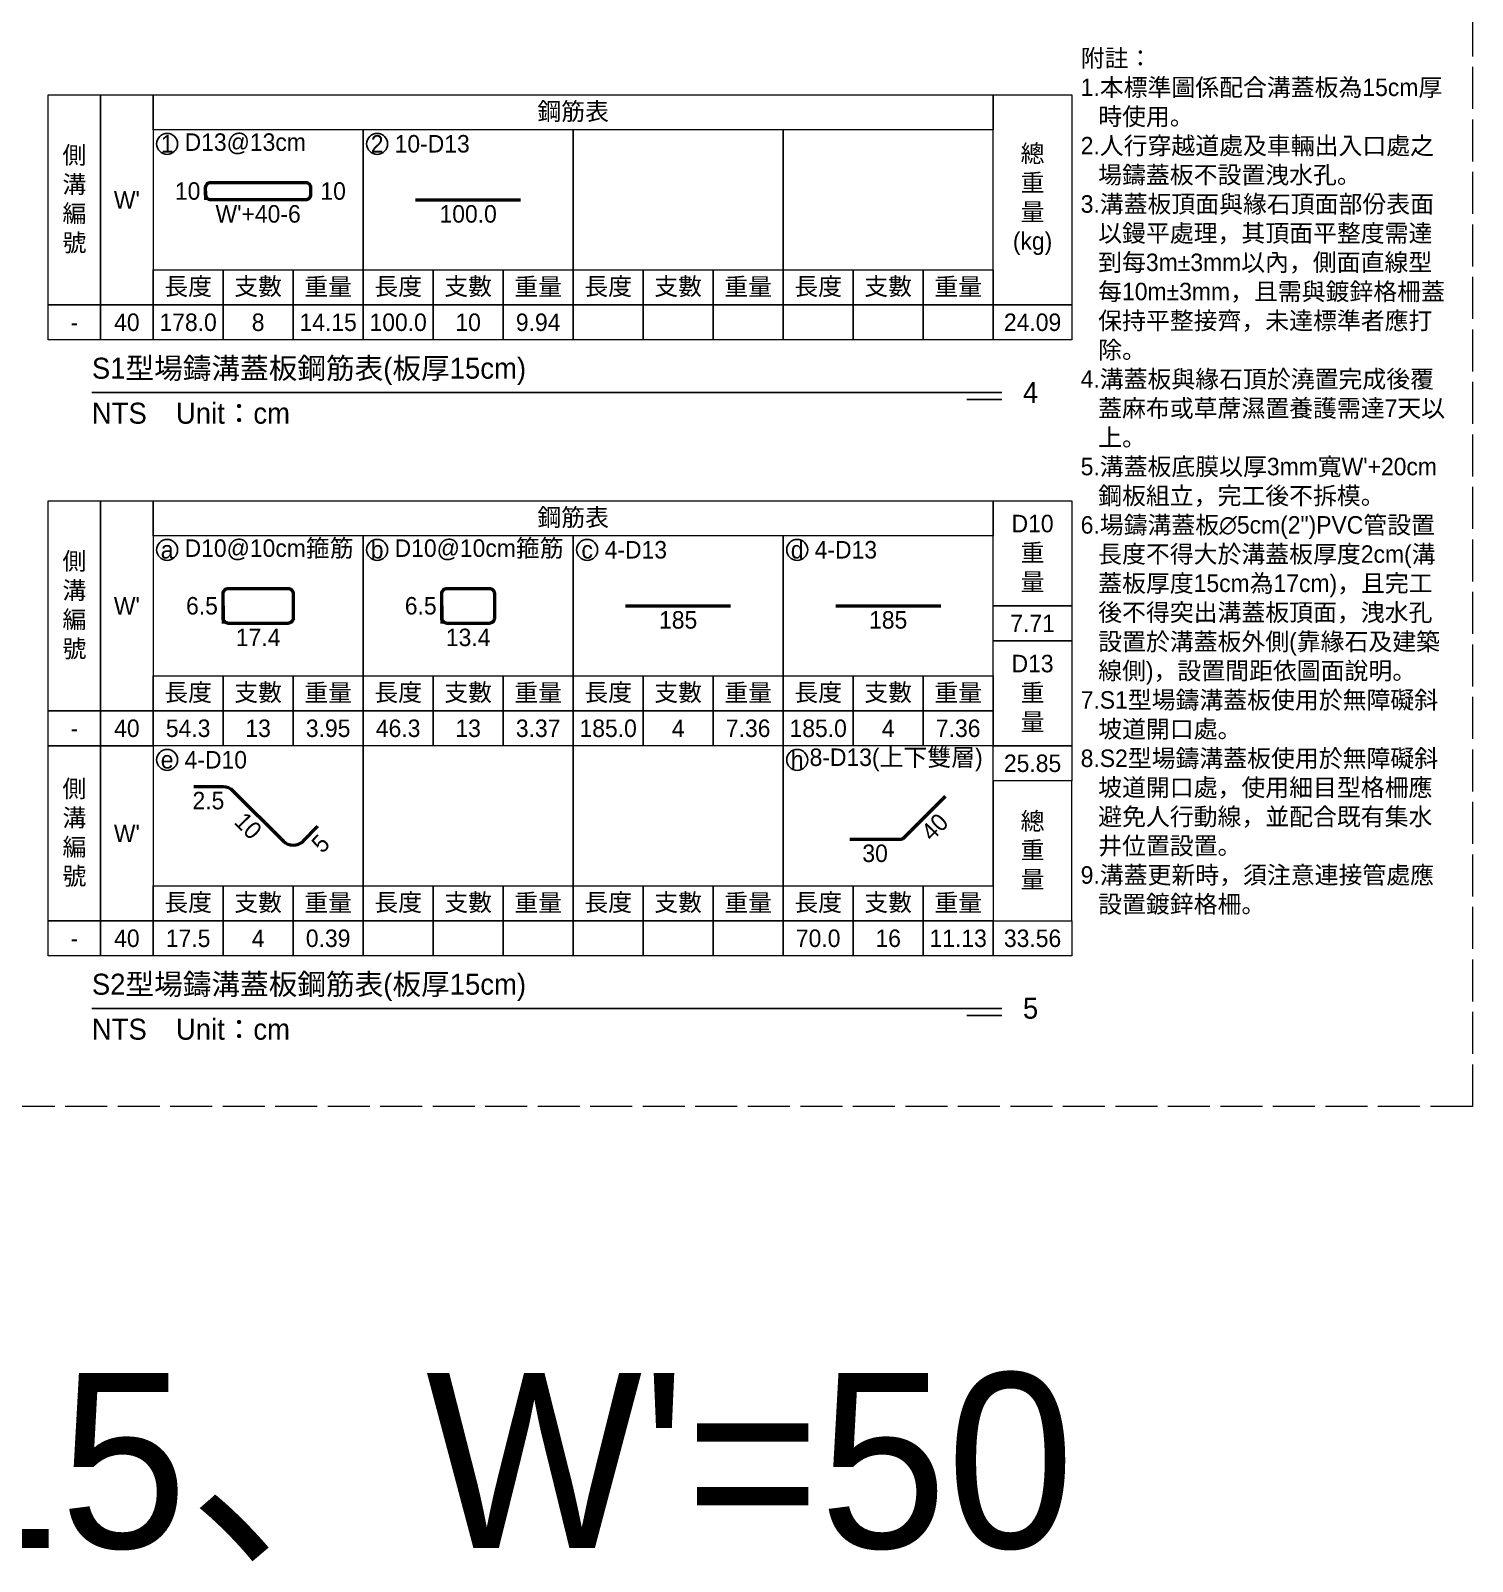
# Model space of a CAD drawing. Extents: x -2931 to 4779, y -2120 to 304.
# Drawn here: x -2562.8 to -2150.9, y -780.5 to -343.1 of the extents above; entities that cross this region are included whole.
import ezdxf

# ---------------------------------------------------------------- set-up
doc = ezdxf.new("R2010")
doc.units = 0
doc.header["$MEASUREMENT"] = 0
doc.linetypes.add('ACAD_ISO02W100', pattern=[15, 12, -3])
doc.layers.add('一、1.基本-圖框', color=7, linetype='Continuous', lineweight=20)
doc.layers.add('二、5.繪圖-鋼筋', color=60, linetype='Continuous', lineweight=50)
doc.layers.add('一、4.基本-隱藏', color=9, linetype='ACAD_ISO02W100', lineweight=20, plot=False)
doc.layers.add('三、1.文字-說明文字', color=2, linetype='Continuous')
doc.layers.add('三、3.文字-註解文字', color=2, linetype='Continuous')
doc.styles.add('次圖名(詳圖)', font='MS PGothic.ttf', dxfattribs={"height": 6})
doc.styles.add('註解文字', font='MS PGothic.ttf', dxfattribs={"height": 5})

msp = doc.modelspace()

# ---------------------------------------------------------------- linework, layer by layer
at = {"layer": '一、1.基本-圖框'}
for points in [[(-2557.759, -361.464), (-2542.759, -361.464), (-2542.759, -421.464), (-2557.759, -421.464)], [(-2542.759, -361.464), (-2527.759, -361.464), (-2527.759, -421.464), (-2542.759, -421.464)], [(-2527.759, -361.464), (-2287.759, -361.464), (-2287.759, -371.464), (-2527.759, -371.464)], [(-2287.759, -361.464), (-2265.259, -361.464), (-2265.259, -421.464), (-2287.759, -421.464)], [(-2467.759, -371.464), (-2527.759, -371.464), (-2527.759, -411.464), (-2467.759, -411.464)], [(-2407.759, -371.464), (-2467.759, -371.464), (-2467.759, -411.464), (-2407.759, -411.464)], [(-2347.759, -371.464), (-2407.759, -371.464), (-2407.759, -411.464), (-2347.759, -411.464)], [(-2287.759, -371.464), (-2347.759, -371.464), (-2347.759, -411.464), (-2287.759, -411.464)], [(-2527.759, -411.464), (-2507.759, -411.464), (-2507.759, -421.464), (-2527.759, -421.464)], [(-2507.759, -411.464), (-2487.759, -411.464), (-2487.759, -421.464), (-2507.759, -421.464)], [(-2487.759, -411.464), (-2467.759, -411.464), (-2467.759, -421.464), (-2487.759, -421.464)], [(-2467.759, -411.464), (-2447.759, -411.464), (-2447.759, -421.464), (-2467.759, -421.464)], [(-2447.759, -411.464), (-2427.759, -411.464), (-2427.759, -421.464), (-2447.759, -421.464)], [(-2427.759, -411.464), (-2407.759, -411.464), (-2407.759, -421.464), (-2427.759, -421.464)], [(-2407.759, -411.464), (-2387.759, -411.464), (-2387.759, -421.464), (-2407.759, -421.464)], [(-2387.759, -411.464), (-2367.759, -411.464), (-2367.759, -421.464), (-2387.759, -421.464)], [(-2367.759, -411.464), (-2347.759, -411.464), (-2347.759, -421.464), (-2367.759, -421.464)], [(-2347.759, -411.464), (-2327.759, -411.464), (-2327.759, -421.464), (-2347.759, -421.464)], [(-2327.759, -411.464), (-2307.759, -411.464), (-2307.759, -421.464), (-2327.759, -421.464)], [(-2307.759, -411.464), (-2287.759, -411.464), (-2287.759, -421.464), (-2307.759, -421.464)], [(-2557.759, -421.464), (-2542.759, -421.464), (-2542.759, -431.464), (-2557.759, -431.464)], [(-2542.759, -421.464), (-2527.759, -421.464), (-2527.759, -431.464), (-2542.759, -431.464)], [(-2527.759, -421.464), (-2507.759, -421.464), (-2507.759, -431.464), (-2527.759, -431.464)], [(-2507.759, -421.464), (-2487.759, -421.464), (-2487.759, -431.464), (-2507.759, -431.464)], [(-2487.759, -421.464), (-2467.759, -421.464), (-2467.759, -431.464), (-2487.759, -431.464)], [(-2467.759, -421.464), (-2447.759, -421.464), (-2447.759, -431.464), (-2467.759, -431.464)], [(-2447.759, -421.464), (-2427.759, -421.464), (-2427.759, -431.464), (-2447.759, -431.464)], [(-2427.759, -421.464), (-2407.759, -421.464), (-2407.759, -431.464), (-2427.759, -431.464)], [(-2407.759, -421.464), (-2387.759, -421.464), (-2387.759, -431.464), (-2407.759, -431.464)], [(-2387.759, -421.464), (-2367.759, -421.464), (-2367.759, -431.464), (-2387.759, -431.464)], [(-2367.759, -421.464), (-2347.759, -421.464), (-2347.759, -431.464), (-2367.759, -431.464)], [(-2347.759, -421.464), (-2327.759, -421.464), (-2327.759, -431.464), (-2347.759, -431.464)], [(-2327.759, -421.464), (-2307.759, -421.464), (-2307.759, -431.464), (-2327.759, -431.464)], [(-2307.759, -421.464), (-2287.759, -421.464), (-2287.759, -431.464), (-2307.759, -431.464)], [(-2287.759, -421.464), (-2265.259, -421.464), (-2265.259, -431.464), (-2287.759, -431.464)], [(-2557.759, -477.464), (-2542.759, -477.464), (-2542.759, -537.464), (-2557.759, -537.464)], [(-2542.759, -477.464), (-2527.759, -477.464), (-2527.759, -537.464), (-2542.759, -537.464)], [(-2527.759, -477.464), (-2287.759, -477.464), (-2287.759, -487.464), (-2527.759, -487.464)], [(-2287.759, -477.464), (-2265.259, -477.464), (-2265.259, -507.464), (-2287.759, -507.464)], [(-2467.759, -487.464), (-2527.759, -487.464), (-2527.759, -527.464), (-2467.759, -527.464)], [(-2407.759, -487.464), (-2467.759, -487.464), (-2467.759, -527.464), (-2407.759, -527.464)], [(-2347.759, -487.464), (-2407.759, -487.464), (-2407.759, -527.464), (-2347.759, -527.464)], [(-2287.759, -487.464), (-2347.759, -487.464), (-2347.759, -527.464), (-2287.759, -527.464)], [(-2287.759, -507.464), (-2265.259, -507.464), (-2265.259, -517.464), (-2287.759, -517.464)], [(-2287.759, -517.464), (-2265.259, -517.464), (-2265.259, -547.464), (-2287.759, -547.464)], [(-2527.759, -527.464), (-2507.759, -527.464), (-2507.759, -537.464), (-2527.759, -537.464)], [(-2507.759, -527.464), (-2487.759, -527.464), (-2487.759, -537.464), (-2507.759, -537.464)], [(-2487.759, -527.464), (-2467.759, -527.464), (-2467.759, -537.464), (-2487.759, -537.464)], [(-2467.759, -527.464), (-2447.759, -527.464), (-2447.759, -537.464), (-2467.759, -537.464)], [(-2447.759, -527.464), (-2427.759, -527.464), (-2427.759, -537.464), (-2447.759, -537.464)], [(-2427.759, -527.464), (-2407.759, -527.464), (-2407.759, -537.464), (-2427.759, -537.464)], [(-2407.759, -527.464), (-2387.759, -527.464), (-2387.759, -537.464), (-2407.759, -537.464)], [(-2387.759, -527.464), (-2367.759, -527.464), (-2367.759, -537.464), (-2387.759, -537.464)], [(-2367.759, -527.464), (-2347.759, -527.464), (-2347.759, -537.464), (-2367.759, -537.464)], [(-2347.759, -527.464), (-2327.759, -527.464), (-2327.759, -537.464), (-2347.759, -537.464)], [(-2327.759, -527.464), (-2307.759, -527.464), (-2307.759, -537.464), (-2327.759, -537.464)], [(-2307.759, -527.464), (-2287.759, -527.464), (-2287.759, -537.464), (-2307.759, -537.464)], [(-2557.759, -537.464), (-2542.759, -537.464), (-2542.759, -547.464), (-2557.759, -547.464)], [(-2542.759, -537.464), (-2527.759, -537.464), (-2527.759, -547.464), (-2542.759, -547.464)], [(-2527.759, -537.464), (-2507.759, -537.464), (-2507.759, -547.464), (-2527.759, -547.464)], [(-2507.759, -537.464), (-2487.759, -537.464), (-2487.759, -547.464), (-2507.759, -547.464)], [(-2487.759, -537.464), (-2467.759, -537.464), (-2467.759, -547.464), (-2487.759, -547.464)], [(-2467.759, -537.464), (-2447.759, -537.464), (-2447.759, -547.464), (-2467.759, -547.464)], [(-2447.759, -537.464), (-2427.759, -537.464), (-2427.759, -547.464), (-2447.759, -547.464)], [(-2427.759, -537.464), (-2407.759, -537.464), (-2407.759, -547.464), (-2427.759, -547.464)], [(-2407.759, -537.464), (-2387.759, -537.464), (-2387.759, -547.464), (-2407.759, -547.464)], [(-2387.759, -537.464), (-2367.759, -537.464), (-2367.759, -547.464), (-2387.759, -547.464)], [(-2367.759, -537.464), (-2347.759, -537.464), (-2347.759, -547.464), (-2367.759, -547.464)], [(-2347.759, -537.464), (-2327.759, -537.464), (-2327.759, -547.464), (-2347.759, -547.464)], [(-2327.759, -537.464), (-2307.759, -537.464), (-2307.759, -547.464), (-2327.759, -547.464)], [(-2307.759, -537.464), (-2287.759, -537.464), (-2287.759, -547.464), (-2307.759, -547.464)], [(-2557.759, -547.464), (-2542.759, -547.464), (-2542.759, -597.464), (-2557.759, -597.464)], [(-2542.759, -547.464), (-2527.759, -547.464), (-2527.759, -597.464), (-2542.759, -597.464)], [(-2467.759, -547.464), (-2527.759, -547.464), (-2527.759, -587.464), (-2467.759, -587.464)], [(-2407.759, -547.464), (-2467.759, -547.464), (-2467.759, -587.464), (-2407.759, -587.464)], [(-2347.759, -547.464), (-2407.759, -547.464), (-2407.759, -587.464), (-2347.759, -587.464)], [(-2287.759, -547.464), (-2347.759, -547.464), (-2347.759, -587.464), (-2287.759, -587.464)], [(-2287.759, -547.464), (-2265.259, -547.464), (-2265.259, -557.464), (-2287.759, -557.464)], [(-2527.759, -587.464), (-2507.759, -587.464), (-2507.759, -597.464), (-2527.759, -597.464)], [(-2507.759, -587.464), (-2487.759, -587.464), (-2487.759, -597.464), (-2507.759, -597.464)], [(-2487.759, -587.464), (-2467.759, -587.464), (-2467.759, -597.464), (-2487.759, -597.464)], [(-2467.759, -587.464), (-2447.759, -587.464), (-2447.759, -597.464), (-2467.759, -597.464)], [(-2447.759, -587.464), (-2427.759, -587.464), (-2427.759, -597.464), (-2447.759, -597.464)], [(-2427.759, -587.464), (-2407.759, -587.464), (-2407.759, -597.464), (-2427.759, -597.464)], [(-2407.759, -587.464), (-2387.759, -587.464), (-2387.759, -597.464), (-2407.759, -597.464)], [(-2387.759, -587.464), (-2367.759, -587.464), (-2367.759, -597.464), (-2387.759, -597.464)], [(-2367.759, -587.464), (-2347.759, -587.464), (-2347.759, -597.464), (-2367.759, -597.464)], [(-2347.759, -587.464), (-2327.759, -587.464), (-2327.759, -597.464), (-2347.759, -597.464)], [(-2327.759, -587.464), (-2307.759, -587.464), (-2307.759, -597.464), (-2327.759, -597.464)], [(-2307.759, -587.464), (-2287.759, -587.464), (-2287.759, -597.464), (-2307.759, -597.464)], [(-2557.759, -597.464), (-2542.759, -597.464), (-2542.759, -607.464), (-2557.759, -607.464)], [(-2542.759, -597.464), (-2527.759, -597.464), (-2527.759, -607.464), (-2542.759, -607.464)], [(-2527.759, -597.464), (-2507.759, -597.464), (-2507.759, -607.464), (-2527.759, -607.464)], [(-2507.759, -597.464), (-2487.759, -597.464), (-2487.759, -607.464), (-2507.759, -607.464)], [(-2487.759, -597.464), (-2467.759, -597.464), (-2467.759, -607.464), (-2487.759, -607.464)], [(-2467.759, -597.464), (-2447.759, -597.464), (-2447.759, -607.464), (-2467.759, -607.464)], [(-2447.759, -597.464), (-2427.759, -597.464), (-2427.759, -607.464), (-2447.759, -607.464)], [(-2427.759, -597.464), (-2407.759, -597.464), (-2407.759, -607.464), (-2427.759, -607.464)], [(-2407.759, -597.464), (-2387.759, -597.464), (-2387.759, -607.464), (-2407.759, -607.464)], [(-2387.759, -597.464), (-2367.759, -597.464), (-2367.759, -607.464), (-2387.759, -607.464)], [(-2367.759, -597.464), (-2347.759, -597.464), (-2347.759, -607.464), (-2367.759, -607.464)], [(-2347.759, -597.464), (-2327.759, -597.464), (-2327.759, -607.464), (-2347.759, -607.464)], [(-2327.759, -597.464), (-2307.759, -597.464), (-2307.759, -607.464), (-2327.759, -607.464)], [(-2307.759, -597.464), (-2287.759, -597.464), (-2287.759, -607.464), (-2307.759, -607.464)], [(-2287.759, -597.464), (-2265.259, -597.464), (-2265.259, -607.464), (-2287.759, -607.464)]]:
    msp.add_lwpolyline(points, close=True, dxfattribs=at)
at = {"layer": '一、1.基本-圖框', "linetype": 'Continuous'}
msp.add_lwpolyline([(-2265.259, -557.464), (-2287.759, -557.464), (-2287.759, -597.464), (-2265.259, -597.464)], close=True, dxfattribs=at)
at = {"layer": '一、4.基本-隱藏'}
msp.add_lwpolyline([(-2930.855, -143.464), (-2150.855, -143.464), (-2150.855, -650.464), (-2930.855, -650.464)], close=True, dxfattribs=at)
at = {"layer": '三、3.文字-註解文字'}
for points in [[(-2545.259, -446.464), (-2285.259, -446.464)], [(-2285.259, -448.464), (-2295.259, -448.464)], [(-2545.259, -622.464), (-2285.259, -622.464)], [(-2285.259, -624.464), (-2295.259, -624.464)]]:
    msp.add_lwpolyline(points, dxfattribs=at)
for centre in [(-2523.759, -375.464), (-2463.759, -375.464), (-2523.759, -491.464), (-2463.759, -491.464), (-2403.759, -491.464), (-2343.759, -491.464), (-2523.759, -551.464), (-2343.759, -551.464)]:
    msp.add_circle(centre, 3, dxfattribs=at)
at = {"layer": '二、5.繪圖-鋼筋'}
msp.add_lwpolyline([(-2484.259, -391.464), (-2511.259, -391.464, -0.4142136), (-2512.759, -389.964), (-2512.759, -387.964, -0.4142136), (-2511.259, -386.464), (-2484.259, -386.464, -0.4142136), (-2482.759, -387.964), (-2482.759, -389.964, -0.4142136)], format="xyb", close=True, dxfattribs=at)
at = {"layer": '二、5.繪圖-鋼筋', "linetype": 'Continuous'}
for points in [[(-2512.759, -388.964), (-2512.759, -391.464)], [(-2507.759, -507.464), (-2507.759, -512.464)], [(-2445.259, -507.464), (-2445.259, -512.464)]]:
    msp.add_lwpolyline(points, dxfattribs=at)
at = {"layer": '二、5.繪圖-鋼筋'}
for points in [[(-2452.759, -391.464), (-2422.759, -391.464)], [(-2392.759, -507.464), (-2362.759, -507.464)], [(-2332.759, -507.464), (-2302.759, -507.464)]]:
    msp.add_lwpolyline(points, dxfattribs=at)
at = {"layer": '二、5.繪圖-鋼筋', "linetype": 'Continuous'}
msp.add_lwpolyline([(-2487.759, -503.964), (-2487.759, -510.964, -0.4142136), (-2489.259, -512.464), (-2506.259, -512.464, -0.4142136), (-2507.759, -510.964), (-2507.759, -503.964, -0.4142136), (-2506.259, -502.464), (-2489.259, -502.464, -0.4142136)], format="xyb", close=True, dxfattribs=at)
at = {"layer": '二、5.繪圖-鋼筋'}
for points in [[(-2430.259, -510.964, -0.4142136), (-2431.759, -512.464), (-2443.759, -512.464, -0.4142136), (-2445.259, -510.964), (-2445.259, -503.964, -0.4142136), (-2443.759, -502.464), (-2431.759, -502.464, -0.4142136), (-2430.259, -503.964), (-2430.259, -510.964)], [(-2516.131, -559.093), (-2507.787, -559.093, -0.1989124), (-2504.959, -560.264), (-2490.559, -574.664, 0.4142136), (-2484.902, -574.664), (-2480.66, -570.422)], [(-2328.683, -574.146), (-2314.305, -574.146, 0.1989124), (-2313.244, -573.706), (-2301.393, -561.856)]]:
    msp.add_lwpolyline(points, format="xyb", dxfattribs=at)

# ---------------------------------------------------------------- texts
at = {"layer": '一、1.基本-圖框', "char_height": 5, "attachment_point": 5, "style": '註解文字'}
for s, width, insert in [('{\\fMS PGothic|b0|i0|c128|p34;鋼筋表}', 128.86758, (-2407.759, -366.464)), ('側溝編號', 5, (-2550.259, -391.464)), ('總{\\fMS PGothic|b0|i0|c128|p34;重量(kg)}', 5, (-2276.509, -391.464)), ("W'", 17.80786, (-2535.259, -391.464)), ('{\\fMS PGothic|b0|i0|c128|p34;長度}', 17.80786, (-2517.759, -416.464)), ('支數', 17.80786, (-2497.759, -416.464)), ('重量', 17.80786, (-2477.759, -416.464)), ('{\\fMS PGothic|b0|i0|c128|p34;長度}', 17.80786, (-2457.759, -416.464)), ('支數', 17.80786, (-2437.759, -416.464)), ('重量', 17.80786, (-2417.759, -416.464)), ('{\\fMS PGothic|b0|i0|c128|p34;長度}', 17.80786, (-2397.759, -416.464)), ('支數', 17.80786, (-2377.759, -416.464)), ('重量', 17.80786, (-2357.759, -416.464)), ('{\\fMS PGothic|b0|i0|c128|p34;長度}', 17.80786, (-2337.759, -416.464)), ('支數', 17.80786, (-2317.759, -416.464)), ('重量', 17.80786, (-2297.759, -416.464)), ('{\\fMS PGothic|b0|i0|c128|p34;鋼筋表}', 128.86758, (-2407.759, -482.464)), ('{\\fMS PGothic|b0|i0|c128|p34;D10\\P重量}', 5, (-2276.509, -492.464)), ('側溝編號', 5, (-2550.259, -507.464)), ("W'", 17.80786, (-2535.259, -507.464)), ('{\\fMS PGothic|b0|i0|c128|p34;D13\\P重量}', 5, (-2276.509, -532.464)), ('{\\fMS PGothic|b0|i0|c128|p34;長度}', 17.80786, (-2517.759, -532.464)), ('支數', 17.80786, (-2497.759, -532.464)), ('重量', 17.80786, (-2477.759, -532.464)), ('{\\fMS PGothic|b0|i0|c128|p34;長度}', 17.80786, (-2457.759, -532.464)), ('支數', 17.80786, (-2437.759, -532.464)), ('重量', 17.80786, (-2417.759, -532.464)), ('{\\fMS PGothic|b0|i0|c128|p34;長度}', 17.80786, (-2397.759, -532.464)), ('支數', 17.80786, (-2377.759, -532.464)), ('重量', 17.80786, (-2357.759, -532.464)), ('{\\fMS PGothic|b0|i0|c128|p34;長度}', 17.80786, (-2337.759, -532.464)), ('支數', 17.80786, (-2317.759, -532.464)), ('重量', 17.80786, (-2297.759, -532.464)), ('側溝編號', 5, (-2550.259, -572.464)), ('總重量', 5, (-2276.509, -577.464)), ("W'", 17.80786, (-2535.259, -572.464)), ('{\\fMS PGothic|b0|i0|c128|p34;長度}', 17.80786, (-2517.759, -592.464)), ('支數', 17.80786, (-2497.759, -592.464)), ('重量', 17.80786, (-2477.759, -592.464)), ('{\\fMS PGothic|b0|i0|c128|p34;長度}', 17.80786, (-2457.759, -592.464)), ('支數', 17.80786, (-2437.759, -592.464)), ('重量', 17.80786, (-2417.759, -592.464)), ('{\\fMS PGothic|b0|i0|c128|p34;長度}', 17.80786, (-2397.759, -592.464)), ('支數', 17.80786, (-2377.759, -592.464)), ('重量', 17.80786, (-2357.759, -592.464)), ('{\\fMS PGothic|b0|i0|c128|p34;長度}', 17.80786, (-2337.759, -592.464)), ('支數', 17.80786, (-2317.759, -592.464)), ('重量', 17.80786, (-2297.759, -592.464))]:
    msp.add_mtext_dynamic_manual_height_columns(s, width=width, gutter_width=30, heights=[0], dxfattribs=dict(at, insert=insert))
at = {"layer": '三、1.文字-說明文字', "insert": (-2262.759, -348.464), "char_height": 5, "attachment_point": 1, "style": '註解文字'}
msp.add_mtext_dynamic_manual_height_columns('{\\fMS PGothic|b0|i0|c128|p34;附註：\\P\\pi-5,l5;1.本標準圖係配合溝蓋板為15cm厚時使用。\\P2.人行穿越道處及車輛出入口處之場鑄蓋板不設置洩水孔。\\P3.溝蓋板頂面與緣石頂面部份表面以鏝平處理，其頂面平整度需達到每3m±3mm以\\fPMingLiU|b0|i0|c136|p18;內\\fMS PGothic|b0|i0|c128|p34;，側面直線型每10m±3mm，且需與鍍鋅格柵蓋保持平整接齊，未達標準者應打除。\\P4.溝蓋板與緣石頂於澆置完成後覆蓋麻布或草蓆濕置養護需達7天以上。\\P5.溝蓋板底膜以厚3mm寬W\'+20cm鋼板組立，完工後不拆模。\\P6.場鑄溝蓋板∅5cm(2")PVC管設置長度不得大於溝蓋板厚度2cm(溝蓋板厚度15cm為17cm)，且完工後不得突出溝蓋板頂面，洩水孔設置於溝蓋板外側(靠緣石及建築線側)，設置間距依圖面\\fPMingLiU|b0|i0|c136|p18;說\\fMS PGothic|b0|i0|c128|p34;明。\\P7.S1型場鑄溝蓋板使用於無障礙斜坡道開口處。\\P8.S2型場鑄溝蓋板使用於無障礙斜坡道開口處，使用細目型格柵應避免人行動線，並配合既有集水井位置設置。\\P9.溝蓋更新時，須注意連接管處應設置鍍鋅格柵。}', width=104.09481, gutter_width=30, heights=[0], dxfattribs=at)
at = {"layer": '三、3.文字-註解文字'}
for s, width, gutter_width, insert, char_height, attachment_point, style in [('1', 8.38231, 30, (-2523.759, -375.464), 5, 5, '註解文字'), ('{\\fMS PGothic|b0|i0|c128|p34;D13@1}3{\\fMS PGothic|b0|i0|c128|p34;cm}', 6.06582, 30, (-2518.759, -375.464), 5, 4, '註解文字'), ('2', 8.38231, 30, (-2463.759, -375.464), 5, 5, '註解文字'), ('10{\\fMS PGothic|b0|i0|c128|p34;-D13}', 6.06582, 30, (-2458.759, -375.464), 5, 4, '註解文字'), ('{\\fMS PGothic|b0|i0|c128|p34;10}', 8.83098, 25, (-2514.259, -388.964), 5, 6, '註解文字'), ('\\pi1.29049;{\\fMS PGothic|b0|i0|c128|p34;10}', 8.83098, 25, (-2481.259, -388.964), 5, 4, '註解文字'), ("{\\fMS PGothic|b0|i0|c128|p34;W'+40-6}", 5.41119, 25, (-2497.759, -392.964), 5, 2, '註解文字'), ('{\\fMS PGothic|b0|i0|c128|p34;100.0}', 5.41119, 25, (-2437.759, -392.964), 5, 2, '註解文字'), ('40', 9.06048, 30, (-2535.259, -426.464), 5, 5, '註解文字'), ('178.0', 9.06048, 30, (-2517.759, -426.464), 5, 5, '註解文字'), ('8', 9.06048, 30, (-2497.759, -426.464), 5, 5, '註解文字'), ('14.15', 9.06048, 30, (-2477.759, -426.464), 5, 5, '註解文字'), ('100.0', 9.06048, 30, (-2457.759, -426.464), 5, 5, '註解文字'), ('10', 9.06048, 30, (-2437.759, -426.464), 5, 5, '註解文字'), ('9.94', 9.06048, 30, (-2417.759, -426.464), 5, 5, '註解文字'), ('24.09', 9.06048, 30, (-2276.509, -426.464), 5, 5, '註解文字'), ('-', 9.06048, 30, (-2550.259, -426.464), 5, 5, '註解文字'), ('S{\\fMS PGothic|b0|i0|c128|p34;1型場鑄溝蓋板鋼筋表(板厚15cm)}', 215.37549, 15, (-2545.259, -440.464), 6, 4, '次圖名(詳圖)'), ('4', 3, 15, (-2279.259, -446.464), 6, 4, '次圖名(詳圖)'), ('NTS{\\fMS PGothic|b0|i0|c128|p34;^IUnit：cm}', 136.03259, 15, (-2545.259, -452.464), 6, 4, '次圖名(詳圖)'), ('{\\fMS PGothic|b0|i0|c128|p34;D10@10cm}箍筋', 47.56963, 30, (-2518.759, -491.464), 5, 4, '註解文字'), ('b', 8.38231, 30, (-2463.759, -491.464), 5, 5, '註解文字'), ('{\\fMS PGothic|b0|i0|c128|p34;D10@10cm}箍筋', 48.34498, 30, (-2458.759, -491.464), 5, 4, '註解文字'), ('4{\\fMS PGothic|b0|i0|c128|p34;-D13}', 6.06582, 30, (-2398.759, -491.464), 5, 4, '註解文字'), ('d', 8.38231, 30, (-2343.759, -491.464), 5, 5, '註解文字'), ('4{\\fMS PGothic|b0|i0|c128|p34;-D13}', 6.06582, 30, (-2338.759, -491.464), 5, 4, '註解文字'), ('a', 8.38231, 30, (-2523.759, -491.464), 5, 5, '註解文字'), ('c', 8.38231, 30, (-2403.759, -491.464), 5, 5, '註解文字'), ('{\\fMS PGothic|b0|i0|c128|p34;6.5}', 8.83098, 25, (-2509.259, -507.464), 5, 6, '註解文字'), ('{\\fMS PGothic|b0|i0|c128|p34;6.5}', 8.83098, 25, (-2446.759, -507.464), 5, 6, '註解文字'), ('{\\fMS PGothic|b0|i0|c128|p34;185}', 5.41119, 25, (-2377.759, -508.964), 5, 2, '註解文字'), ('{\\fMS PGothic|b0|i0|c128|p34;185}', 5.41119, 25, (-2317.759, -508.964), 5, 2, '註解文字'), ('7.71', 9.06048, 30, (-2276.509, -512.464), 5, 5, '註解文字'), ('{\\fMS PGothic|b0|i0|c128|p34;17.4}', 5.41119, 25, (-2497.759, -513.964), 5, 2, '註解文字'), ('{\\fMS PGothic|b0|i0|c128|p34;13.4}', 5.41119, 25, (-2437.759, -513.964), 5, 2, '註解文字'), ('40', 9.06048, 30, (-2535.259, -542.464), 5, 5, '註解文字'), ('54.3', 9.06048, 30, (-2517.759, -542.464), 5, 5, '註解文字'), ('13', 9.06048, 30, (-2497.759, -542.464), 5, 5, '註解文字'), ('3.95', 9.06048, 30, (-2477.759, -542.464), 5, 5, '註解文字'), ('46.3', 9.06048, 30, (-2457.759, -542.464), 5, 5, '註解文字'), ('13', 9.06048, 30, (-2437.759, -542.464), 5, 5, '註解文字'), ('3.37', 9.06048, 30, (-2417.759, -542.464), 5, 5, '註解文字'), ('185.0', 9.06048, 30, (-2397.759, -542.464), 5, 5, '註解文字'), ('4', 9.06048, 30, (-2377.759, -542.464), 5, 5, '註解文字'), ('7.36', 9.06048, 30, (-2357.759, -542.464), 5, 5, '註解文字'), ('185.0', 9.06048, 30, (-2337.759, -542.464), 5, 5, '註解文字'), ('4', 9.06048, 30, (-2317.759, -542.464), 5, 5, '註解文字'), ('7.36', 9.06048, 30, (-2297.759, -542.464), 5, 5, '註解文字'), ('-', 9.06048, 30, (-2550.259, -542.464), 5, 5, '註解文字'), ('e', 8.38231, 30, (-2523.759, -551.464), 5, 5, '註解文字'), ('4-D10', 6.06582, 30, (-2518.759, -551.464), 5, 4, '註解文字'), ('h', 8.38231, 30, (-2343.759, -551.464), 5, 5, '註解文字'), ('{\\fMS PGothic|b0|i0|c128|p34;8-D13(}上下雙{\\fMS PGothic|b0|i0|c128|p34;層)}', 52.84713, 30, (-2340.211, -551.464), 5, 4, '註解文字'), ('25.85', 9.06048, 30, (-2276.509, -552.464), 5, 5, '註解文字'), ('{\\fMS PGothic|b0|i0|c128|p34;2.5}', 5.41119, 25, (-2511.959, -560.593), 5, 2, '註解文字'), ('{\\fMS PGothic|b0|i0|c128|p34;30}', 5.41119, 25, (-2321.494, -575.646), 5, 2, '註解文字'), ('-', 9.06048, 30, (-2550.259, -602.464), 5, 5, '註解文字'), ('40', 9.06048, 30, (-2535.259, -602.464), 5, 5, '註解文字'), ('17.5', 9.06048, 30, (-2517.759, -602.464), 5, 5, '註解文字'), ('4', 9.06048, 30, (-2497.759, -602.464), 5, 5, '註解文字'), ('0.39', 9.06048, 30, (-2477.759, -602.464), 5, 5, '註解文字'), ('70.0', 9.06048, 30, (-2337.759, -602.464), 5, 5, '註解文字'), ('16', 9.06048, 30, (-2317.759, -602.464), 5, 5, '註解文字'), ('11.13', 9.06048, 30, (-2297.759, -602.464), 5, 5, '註解文字'), ('33.56', 9.06048, 30, (-2276.509, -602.464), 5, 5, '註解文字'), ('S{\\fMS PGothic|b0|i0|c128|p34;2型場鑄溝蓋板鋼筋表(板厚15cm)}', 215.37549, 15, (-2545.259, -616.464), 6, 4, '次圖名(詳圖)'), ('5', 3, 15, (-2279.259, -622.464), 6, 4, '次圖名(詳圖)'), ('NTS{\\fMS PGothic|b0|i0|c128|p34;^IUnit：cm}', 136.03259, 15, (-2545.259, -628.464), 6, 4, '次圖名(詳圖)'), ("{\\fMS PGothic|b0|i0|c128|p34;S型  T=15、W}'{\\fMS PGothic|b0|i0|c128|p34;=}5{\\fMS PGothic|b0|i0|c128|p34;0}", 618.7081, 25, (-2540.855, -780.464), 50, 8, '註解文字')]:
    msp.add_mtext_dynamic_manual_height_columns(s, width=width, gutter_width=gutter_width, heights=[0], dxfattribs=dict(at, insert=insert, char_height=char_height, attachment_point=attachment_point, style=style))
at = {"layer": '三、3.文字-註解文字', "char_height": 5, "attachment_point": 2, "style": '註解文字'}
for s, insert, rotation in [('{\\fMS PGothic|b0|i0|c128|p34;10}', (-2498.82, -568.525), 314.93188), ('{\\fMS PGothic|b0|i0|c128|p34;40}', (-2306.258, -568.842), 45.18682), ('{\\fMS PGothic|b0|i0|c128|p34;5}', (-2481.72, -573.604), 45.41649)]:
    msp.add_mtext_dynamic_manual_height_columns(s, width=5.41119, gutter_width=25, heights=[0], dxfattribs=dict(at, insert=insert, rotation=rotation))

doc.saveas('drawing.dxf')
